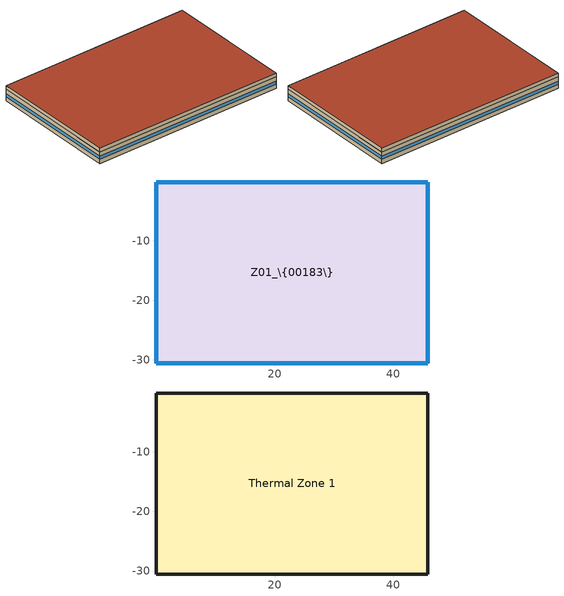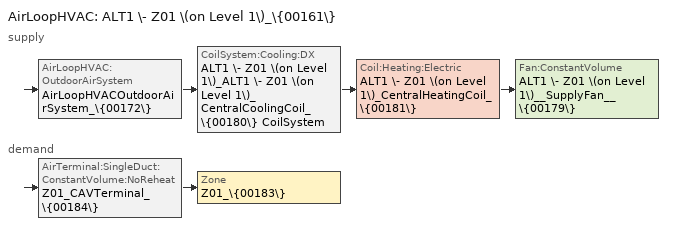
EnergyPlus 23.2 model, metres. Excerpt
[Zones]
Z01_\{00183\}
 floor adiabatic (2019 Zone 5 Slab\-on\-grade floor_ unheated_\{00022\}): 0.07,-30.55 0.07,-0.07 45.79,-0.07 45.79,-30.55 z0
 wall outside (2019 Zone 5 Above\-grade steel\-framed wall_\{00013\}): 45.79,-30.55 45.79,-0.07 0.07,-0.07 0.07,-30.55 45.79,-30.55 z0:2.74
 window (Construction 2): 45.79,-30.54 45.79,-0.07 / 0.07,-30.55 45.78,-30.55 / 45.78,-0.07 0.07,-0.07 / 0.07,-0.07 0.07,-30.54 z1.01:1.74
Thermal Zone 1
 floor to Z01_\{00183\} (BW Std Ceiling_\\\{00019\\\}_Reversed): 0.07,-30.55 0.07,-0.07 45.79,-0.07 45.79,-30.55 z2.74
 wall outside (2019 Zone 5 Above\-grade steel\-framed wall_\{00013\}): 45.79,-30.55 45.79,-0.07 0.07,-0.07 0.07,-30.55 45.79,-30.55 z2.74:3.66
 roof outside (2019 Zone 5 Insulation entirely above deck_\{00016\}): 45.79,-30.55 45.79,-0.07 0.07,-0.07 0.07,-30.55 z3.66
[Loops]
AirLoopHVAC 'ALT1 \- Z01 \(on Level 1\)_\{00161\}'
 supply: AirLoopHVAC:OutdoorAirSystem 'AirLoopHVACOutdoorAirSystem_\{00172\}' > CoilSystem:Cooling:DX 'ALT1 \- Z01 \(on Level 1\)_ALT1 \- Z01 \(on Level 1\)_CentralCoolingCoil_\{00180\} CoilSystem' > Coil:Heating:Electric 'ALT1 \- Z01 \(on Level 1\)_CentralHeatingCoil_\{00181\}' > Fan:ConstantVolume 'ALT1 \- Z01 \(on Level 1\)__SupplyFan__\{00179\}'
 demand: AirTerminal:SingleDuct:ConstantVolume:NoReheat 'Z01_CAVTerminal_\{00184\}' > Zone 'Z01_\{00183\}'
[Building]
SubjectBuilding_\{00069\}
[Site:Location]
Chicago O\'hare Intl_ IL_ USA_Site_\{00099\}: Latitude {deg}=41.995; Longitude {deg}=-87.934; Time Zone {hr}=-6; Elevation {m}=201.7776
[Site:GroundReflectance]
0.2, 0.2, 0.2, 0.2, 0.2, 0.2, 0.2, 0.2, 0.2, 0.2, 0.2, 0.2
[SizingPeriod:DesignDay] Barometric Pressure {Pa}=98924.7; Wind Direction {deg}=0; Rain Indicator=No; Snow Indicator=No; Begin Environment Reset Mode=FullResetAtBeginEnvironment
Name | Month | Day of Month | Day Type | Maximum Dry-Bulb Temperature {C} | Daily Dry-Bulb Temperature Range {deltaC} | Dry-Bulb Temperature Range Modifier Type | Humidity Condition Type | Wetbulb or DewPoint at Maximum Dry-Bulb {C} | Wind Speed {m/s} | Daylight Saving Time Indicator | Solar Model Indicator | Sky Clearness | Dry-Bulb Temperature Range Modifier Day Schedule | Humidity Condition Day Schedule | Beam Solar Day Schedule | Diffuse Solar Day Schedule
00\:HDD_Chicago O\'hare Intl_ IL_ USA_\{00100\} | 1 | 15 | WinterDesignDay | -18.3333 | 0 | DefaultMultipliers | Wetbulb | -19.1586 | 18.04 | No | ASHRAEClearSky | 0
01\:CDD_Chicago O\'hare Intl_ IL_ USA_January_\{00105\} | 1 | 21 | SummerDesignDay | 8.24445 |  | DifferenceSchedule | WetBulbProfileDifferenceSchedule | 7.88476 | 9.02 | No | Schedule |  | DrybulbTemperatureScheduleDayForDesignWeather_January_\{00101\} | WetbulbTemperatureScheduleDayForDesignWeather_January_\{00102\} | BeamRadiationScheduleDayForDesignWeather_January_\{00103\} | DiffuseRadiationScheduleDayForDesignWeather_January_\{00104\}
02\:CDD_Chicago O\'hare Intl_ IL_ USA_February_\{00110\} | 2 | 21 | SummerDesignDay | 10.4667 |  | DifferenceSchedule | WetBulbProfileDifferenceSchedule | 10.4667 | 9.02 | No | Schedule |  | DrybulbTemperatureScheduleDayForDesignWeather_February_\{00106\} | WetbulbTemperatureScheduleDayForDesignWeather_February_\{00107\} | BeamRadiationScheduleDayForDesignWeather_February_\{00108\} | DiffuseRadiationScheduleDayForDesignWeather_February_\{00109\}
03\:CDD_Chicago O\'hare Intl_ IL_ USA_March_\{00115\} | 3 | 21 | SummerDesignDay | 16.8333 |  | DifferenceSchedule | WetBulbProfileDifferenceSchedule | 15.6615 | 9.02 | Yes | Schedule |  | DrybulbTemperatureScheduleDayForDesignWeather_March_\{00111\} | WetbulbTemperatureScheduleDayForDesignWeather_March_\{00112\} | BeamRadiationScheduleDayForDesignWeather_March_\{00113\} | DiffuseRadiationScheduleDayForDesignWeather_March_\{00114\}
04\:CDD_Chicago O\'hare Intl_ IL_ USA_April_\{00120\} | 4 | 21 | SummerDesignDay | 22.3889 |  | DifferenceSchedule | WetBulbProfileDifferenceSchedule | 17.8891 | 9.02 | Yes | Schedule |  | DrybulbTemperatureScheduleDayForDesignWeather_April_\{00116\} | WetbulbTemperatureScheduleDayForDesignWeather_April_\{00117\} | BeamRadiationScheduleDayForDesignWeather_April_\{00118\} | DiffuseRadiationScheduleDayForDesignWeather_April_\{00119\}
05\:CDD_Chicago O\'hare Intl_ IL_ USA_May_\{00125\} | 5 | 21 | SummerDesignDay | 27.3889 |  | DifferenceSchedule | WetBulbProfileDifferenceSchedule | 20.6685 | 9.02 | Yes | Schedule |  | DrybulbTemperatureScheduleDayForDesignWeather_May_\{00121\} | WetbulbTemperatureScheduleDayForDesignWeather_May_\{00122\} | BeamRadiationScheduleDayForDesignWeather_May_\{00123\} | DiffuseRadiationScheduleDayForDesignWeather_May_\{00124\}
06\:CDD_Chicago O\'hare Intl_ IL_ USA_June_\{00130\} | 6 | 21 | SummerDesignDay | 31.2778 |  | DifferenceSchedule | WetBulbProfileDifferenceSchedule | 22.3334 | 9.02 | Yes | Schedule |  | DrybulbTemperatureScheduleDayForDesignWeather_June_\{00126\} | WetbulbTemperatureScheduleDayForDesignWeather_June_\{00127\} | BeamRadiationScheduleDayForDesignWeather_June_\{00128\} | DiffuseRadiationScheduleDayForDesignWeather_June_\{00129\}
07\:CDD_Chicago O\'hare Intl_ IL_ USA_July_\{00135\} | 7 | 21 | SummerDesignDay | 32.9444 |  | DifferenceSchedule | WetBulbProfileDifferenceSchedule | 23.4445 | 9.02 | Yes | Schedule |  | DrybulbTemperatureScheduleDayForDesignWeather_July_\{00131\} | WetbulbTemperatureScheduleDayForDesignWeather_July_\{00132\} | BeamRadiationScheduleDayForDesignWeather_July_\{00133\} | DiffuseRadiationScheduleDayForDesignWeather_July_\{00134\}
08\:CDD_Chicago O\'hare Intl_ IL_ USA_August_\{00140\} | 8 | 21 | SummerDesignDay | 32.9444 |  | DifferenceSchedule | WetBulbProfileDifferenceSchedule | 23.4445 | 9.02 | Yes | Schedule |  | DrybulbTemperatureScheduleDayForDesignWeather_August_\{00136\} | WetbulbTemperatureScheduleDayForDesignWeather_August_\{00137\} | BeamRadiationScheduleDayForDesignWeather_August_\{00138\} | DiffuseRadiationScheduleDayForDesignWeather_August_\{00139\}
09\:CDD_Chicago O\'hare Intl_ IL_ USA_September_\{00145\} | 9 | 21 | SummerDesignDay | 29.6111 |  | DifferenceSchedule | WetBulbProfileDifferenceSchedule | 21.7819 | 9.02 | Yes | Schedule |  | DrybulbTemperatureScheduleDayForDesignWeather_September_\{00141\} | WetbulbTemperatureScheduleDayForDesignWeather_September_\{00142\} | BeamRadiationScheduleDayForDesignWeather_September_\{00143\} | DiffuseRadiationScheduleDayForDesignWeather_September_\{00144\}
10\:CDD_Chicago O\'hare Intl_ IL_ USA_October_\{00150\} | 10 | 21 | SummerDesignDay | 24.0556 |  | DifferenceSchedule | WetBulbProfileDifferenceSchedule | 19.0004 | 9.02 | Yes | Schedule |  | DrybulbTemperatureScheduleDayForDesignWeather_October_\{00146\} | WetbulbTemperatureScheduleDayForDesignWeather_October_\{00147\} | BeamRadiationScheduleDayForDesignWeather_October_\{00148\} | DiffuseRadiationScheduleDayForDesignWeather_October_\{00149\}
11\:CDD_Chicago O\'hare Intl_ IL_ USA_November_\{00155\} | 11 | 21 | SummerDesignDay | 18.2444 |  | DifferenceSchedule | WetBulbProfileDifferenceSchedule | 15.668 | 9.02 | No | Schedule |  | DrybulbTemperatureScheduleDayForDesignWeather_November_\{00151\} | WetbulbTemperatureScheduleDayForDesignWeather_November_\{00152\} | BeamRadiationScheduleDayForDesignWeather_November_\{00153\} | DiffuseRadiationScheduleDayForDesignWeather_November_\{00154\}
12\:CDD_Chicago O\'hare Intl_ IL_ USA_December_\{00160\} | 12 | 21 | SummerDesignDay | 11.5778 |  | DifferenceSchedule | WetBulbProfileDifferenceSchedule | 10.6619 | 9.02 | No | Schedule |  | DrybulbTemperatureScheduleDayForDesignWeather_December_\{00156\} | WetbulbTemperatureScheduleDayForDesignWeather_December_\{00157\} | BeamRadiationScheduleDayForDesignWeather_December_\{00158\} | DiffuseRadiationScheduleDayForDesignWeather_December_\{00159\}
[Material]
Name | Roughness | Thickness {m} | Conductivity {W/m-K} | Density {kg/m3} | Specific Heat {J/kg-K} | Thermal Absorptance | Solar Absorptance | Visible Absorptance
2019 Zone 5 Above\-grade steel\-framed wall_16mm gypsum board_\{00008\} | MediumRough | 0.015875 | 0.160093 | 800.842 | 1088.57 | 0.45 | 0.45 | 0.45
2019 Zone 5 Above\-grade steel\-framed wall_16mm gypsum board_\{00011\} | MediumRough | 0.015875 | 0.160093 | 800.842 | 1088.57 | 0.9 | 0.7 | 0.7
2019 Zone 5 Above\-grade steel\-framed wall_19mm HW stucco_\{00012\} | MediumRough | 0.01905 | 1.35214 | 1922.02 | 837.36 | 0.675 | 0.675 | 0.675
2019 Zone 5 Above\-grade steel\-framed wall_89mm cavity_ 406mm o\.c\. steel frame_ RSI\-2\.3 batt_\{00009\} | MediumRough | 0.0889 | 0.084131 | 54.4573 | 837.36 | 0.9 | 0.7 | 0.7
2019 Zone 5 Above\-grade steel\-framed wall_RSI\-1\.8 board insulation_\{00010\} | MediumRough | 0.0508 | 0.0288514 | 40.0421 | 1465.38 | 0.9 | 0.7 | 0.7
2019 Zone 5 Insulation entirely above deck_22\-gauge steel roof deck_\{00015\} | MediumRough | 0.0008636 | 54.4861 | 7832.24 | 502.416 | 0.45 | 0.45 | 0.45
2019 Zone 5 Insulation entirely above deck_RSI\-5\.3 board insulation_\{00014\} | MediumRough | 0.1524 | 0.0288514 | 40.0421 | 1465.38 | 0.675 | 0.675 | 0.675
2019 Zone 5 Slab\-on\-grade floor_ unheated_155mm HW concrete_\{00020\} | MediumRough | 0.0762 | 1.94708 | 2242.36 | 921.096 | 0.675 | 0.675 | 0.675
2019 Zone 5 Slab\-on\-grade floor_ unheated_155mm HW concrete_\{00021\} | MediumRough | 0.0762 | 1.94708 | 2242.36 | 921.096 | 0.9 | 0 | 0
BW Std Ceiling_Acoustic Tile_\{00017\}; BW Std Ceiling_Acoustic Tile_\{00018\} | MediumRough | 0.009525 | 0.0605757 | 368.387 | 586.152 | 0.45 | 0.45 | 0.45
Material 1 | MediumRough | 0.0762 | 0.0288514 | 40.0421 | 1465.38 | 0.9 | 0.7 | 0.7
Material 2 | Rough | 0.3 | 1.04 | 2243 | 837 | 0.9 | 0.7 | 0.7
[WindowMaterial:SimpleGlazingSystem]
Double Clear_\{00023\}: U-Factor {W/m2-K}=3.12304; Solar Heat Gain Coefficient=0.76; Visible Transmittance=0.81
[Construction]
2019 Zone 5 Above\-grade steel\-framed wall_\{00013\}: 2019 Zone 5 Above\-grade steel\-framed wall_19mm HW stucco_\{00012\}, 2019 Zone 5 Above\-grade steel\-framed wall_16mm gypsum board_\{00011\}, 2019 Zone 5 Above\-grade steel\-framed wall_RSI\-1\.8 board insulation_\{00010\}, 2019 Zone 5 Above\-grade steel\-framed wall_89mm cavity_ 406mm o\.c\. steel frame_ RSI\-2\.3 batt_\{00009\}, 2019 Zone 5 Above\-grade steel\-framed wall_16mm gypsum board_\{00008\}
2019 Zone 5 Insulation entirely above deck_\{00016\}: 2019 Zone 5 Insulation entirely above deck_RSI\-5\.3 board insulation_\{00014\}, 2019 Zone 5 Insulation entirely above deck_22\-gauge steel roof deck_\{00015\}
2019 Zone 5 Slab\-on\-grade floor_ unheated_\{00022\}: 2019 Zone 5 Slab\-on\-grade floor_ unheated_155mm HW concrete_\{00021\}, 2019 Zone 5 Slab\-on\-grade floor_ unheated_155mm HW concrete_\{00020\}
BW Std Ceiling_\\\{00019\\\}_Reversed: BW Std Ceiling_Acoustic Tile_\{00018\}, BW Std Ceiling_Acoustic Tile_\{00017\}
Construction 1: Material 2
Construction 2: Double Clear_\{00023\}
[Zone] Multiplier=1; Floor Area {m2}=1393.55; Part of Total Floor Area=Yes
Name | Volume {m3} | Zone Inside Convection Algorithm
Thermal Zone 1 | 1279.27 | TARP
Z01_\{00183\} | 3822.5
[Space]
Name | Zone
Extruded BLD1 \- Building_Ceiling Space for Z01_\{00081\} | Thermal Zone 1
Extruded BLD1 \- Building_Z01_\{00070\} | Z01_\{00183\}
[ElectricEquipment] Schedule=90\.1 Office Lights/Elec_WDD_OFF_\{00061\}; Fraction Latent=0
Name | Zone or ZoneList or Space or SpaceList | Design Level Calculation Method | Design Level {W} | Fraction Radiant | Watts per Zone Floor Area {W/m2} | Fraction Lost
Ceiling Space for Z01_LightHeatGainFrom_Z01_\{00089\} | Extruded BLD1 \- Building_Ceiling Space for Z01_\{00081\} | EquipmentLevel | 3120 | 0
Z01_ElectricEqpt_\{00095\} | Extruded BLD1 \- Building_Z01_\{00070\} | Watts/Area |  | 0.25 | 8.07293 | 0
[Lights]
Z01_OHLight_\{00090\}: Zone or ZoneList or Space or SpaceList=Extruded BLD1 \- Building_Z01_\{00070\}; Schedule=90\.1 Office Lights/Elec_WDD_OFF_\{00061\}; Design Level Calculation Method=LightingLevel; Lighting Level {W}=6480; Return Air Fraction=0; Fraction Radiant=0.289; Fraction Visible=0.267; Fraction Replaceable=0
[People]
Z01_People__\{00092\}: Zone or ZoneList or Space or SpaceList=Extruded BLD1 \- Building_Z01_\{00070\}; Number of People Schedule=90\.1 Office Occupancy_WDD_OFF_\{00053\}; Number of People Calculation Method=Area/Person; Floor Area per Person {m2/person}=18.5806; Fraction Radiant=0.7; Sensible Heat Fraction=0.544444; Activity Level Schedule=Schedule_SchType_Constant_\{00093\}; Carbon Dioxide Generation Rate {m3/s-W}=4.298e-08
[OtherEquipment]
Z01_FloorSlabHeatLoss_\{00097\}: Fuel Type=None; Zone or ZoneList or Space or SpaceList=Extruded BLD1 \- Building_Z01_\{00070\}; Schedule=GroundFloorandWallHeatLoss_Sch_\{00007\}; Design Level Calculation Method=EquipmentLevel; Design Level {W}=-5332.21; Fraction Latent=0; Fraction Radiant=0; Fraction Lost=0
[ZoneControl:Thermostat]
Z01_\{00183\} Thermostat: Zone or ZoneList=Z01_\{00183\}; Control Type Schedule=Z01_\{00183\} Thermostat Schedule; Control 1=ALT1 \- Z01 \(on Level 1\)_Tstat_\{00024\}; Temperature Difference Between Cutout And Setpoint {deltaC}=0
[ThermostatSetpoint:DualSetpoint]
ALT1 \- Z01 \(on Level 1\)_Tstat_\{00024\}: Heating Setpoint Temperature Schedule=90\.1 Office HVAC_HtgSp_\{00039\}; Cooling Setpoint Temperature Schedule=90\.1 Office HVAC_ClgSp_\{00025\}
[AirTerminal:SingleDuct:ConstantVolume:NoReheat]
Z01_CAVTerminal_\{00184\}: Availability Schedule=Always On Discrete; Maximum Air Flow Rate {m3/s}=4.76372
[Zone equipment]
Z01_\{00183\}: Z01_CAVTerminal_\{00184\}
[Sizing:Zone]
Z01_\{00183\}: Zone Cooling Design Supply Air Temperature Input Method=SupplyAirTemperature; Zone Cooling Design Supply Air Temperature {C}=14.4444; Zone Cooling Design Supply Air Temperature Difference {deltaC}=11.11; Zone Heating Design Supply Air Temperature Input Method=SupplyAirTemperature; Zone Heating Design Supply Air Temperature {C}=37.7778; Zone Heating Design Supply Air Temperature Difference {deltaC}=11.11; Zone Cooling Design Supply Air Humidity Ratio {kgWater/kgDryAir}=0.0085; Zone Heating Design Supply Air Humidity Ratio {kgWater/kgDryAir}=0.008; Design Specification Outdoor Air Object=Z01_\{00183\} DSOA Space List; Cooling Design Air Flow Method=Flow/Zone; Cooling Design Air Flow Rate {m3/s}=4.76372; Cooling Minimum Air Flow per Zone Floor Area {m3/s-m2}=0.000762; Cooling Minimum Air Flow {m3/s}=0; Cooling Minimum Air Flow Fraction=0; Heating Design Air Flow Method=Flow/Zone; Heating Design Air Flow Rate {m3/s}=4.76372; Heating Maximum Air Flow per Zone Floor Area {m3/s-m2}=0.002032; Heating Maximum Air Flow {m3/s}=0.141576; Heating Maximum Air Flow Fraction=0.3; Account for Dedicated Outdoor Air System=No; Zone Load Sizing Method=Sensible Load Only No Latent Load; Zone Latent Cooling Design Supply Air Humidity Ratio Input Method=HumidityRatioDifference; Zone Cooling Design Supply Air Humidity Ratio Difference {kgWater/kgDryAir}=0.005; Zone Latent Heating Design Supply Air Humidity Ratio Input Method=HumidityRatioDifference; Zone Humidification Design Supply Air Humidity Ratio Difference {kgWater/kgDryAir}=0.005
[DesignSpecification:OutdoorAir]
Z01_\\\{00183\\\}_DesignSpecOA_\{00185\}: Outdoor Air Method=Sum; Outdoor Air Flow per Person {m3/s-person}=0; Outdoor Air Flow per Zone Floor Area {m3/s-m2}=0; Outdoor Air Flow per Zone {m3/s}=0; Outdoor Air Flow Air Changes per Hour {1/hr}=0
[DesignSpecification:OutdoorAir:SpaceList]
Z01_\{00183\} DSOA Space List: Space Name 1=Extruded BLD1 \- Building_Z01_\{00070\}; Space Design Specification Outdoor Air Object Name 1=Z01_\\\{00183\\\}_DesignSpecOA_\{00185\}
[AirLoopHVAC]
ALT1 \- Z01 \(on Level 1\)_\{00161\}: Design Supply Air Flow Rate {m3/s}=AutoSize; Design Return Air Flow Fraction of Supply Air Flow=1
[Sizing:System]
ALT1 \- Z01 \(on Level 1\)_\{00161\}: Type of Load to Size On=Sensible; Design Outdoor Air Flow Rate {m3/s}=0.70785; Central Heating Maximum System Air Flow Ratio=1; Preheat Design Temperature {C}=10; Preheat Design Humidity Ratio {kgWater/kgDryAir}=0.008; Precool Design Temperature {C}=15.5556; Precool Design Humidity Ratio {kgWater/kgDryAir}=0.008; Central Cooling Design Supply Air Temperature {C}=14.4444; Central Heating Design Supply Air Temperature {C}=37.7778; Type of Zone Sum to Use=NonCoincident; 100% Outdoor Air in Cooling=No; 100% Outdoor Air in Heating=No; Central Cooling Design Supply Air Humidity Ratio {kgWater/kgDryAir}=0.0085; Central Heating Design Supply Air Humidity Ratio {kgWater/kgDryAir}=0.008; Cooling Supply Air Flow Rate Method=Flow/System; Cooling Supply Air Flow Rate {m3/s}=4.76372; Cooling Supply Air Flow Rate Per Floor Area {m3/s-m2}=0.00996765; Cooling Fraction of Autosized Cooling Supply Air Flow Rate=1; Cooling Supply Air Flow Rate Per Unit Cooling Capacity {m3/s-W}=3.94755e-05; Heating Supply Air Flow Rate Method=Flow/System; Heating Supply Air Flow Rate {m3/s}=4.76372; Heating Supply Air Flow Rate Per Floor Area {m3/s-m2}=0.00996765; Heating Fraction of Autosized Heating Supply Air Flow Rate=1; Heating Fraction of Autosized Cooling Supply Air Flow Rate=1; Heating Supply Air Flow Rate Per Unit Heating Capacity {m3/s-W}=3.15882e-05; System Outdoor Air Method=ZoneSum; Zone Maximum Outdoor Air Fraction=1; Cooling Design Capacity Method=CoolingDesignCapacity; Cooling Design Capacity {W}=Autosize; Cooling Design Capacity Per Floor Area {W/m2}=234.7; Fraction of Autosized Cooling Design Capacity=1; Heating Design Capacity Method=HeatingDesignCapacity; Heating Design Capacity {W}=Autosize; Heating Design Capacity Per Floor Area {W/m2}=157; Fraction of Autosized Heating Design Capacity=1; Central Cooling Capacity Control Method=VT; Occupant Diversity=Autosize
[AvailabilityManager:NightCycle]
Availability Manager Night Cycle 1: Applicability Schedule=Always On Discrete; Fan Schedule=ALT1 \- Z01 \(on Level 1\)_Availability_\{00162\}; Control Type=CycleOnAny; Thermostat Tolerance {deltaC}=1; Cycling Run Time Control Type=FixedRunTime; Cycling Run Time {s}=3600
[Controller:OutdoorAir]
OAController_\{00171\}: Minimum Outdoor Air Flow Rate {m3/s}=0.70785; Maximum Outdoor Air Flow Rate {m3/s}=0.70785; Economizer Control Type=NoEconomizer; Economizer Control Action Type=ModulateFlow; Economizer Maximum Limit Dry-Bulb Temperature {C}=28; Economizer Maximum Limit Enthalpy {J/kg}=64000; Economizer Minimum Limit Dry-Bulb Temperature {C}=-100; Lockout Type=NoLockout; Minimum Limit Type=FixedMinimum; Minimum Outdoor Air Schedule=ALT1 \- Z01 \(on Level 1\)_MinOA_Schedule_\{00173\}; High Humidity Control=No; Control High Indoor Humidity Based on Outdoor Humidity Ratio=Yes; Heat Recovery Bypass Control Type=BypassWhenWithinEconomizerLimits; Economizer Operation Staging=InterlockedWithMechanicalCooling
[AvailabilityManager:Scheduled]
AirLoopHVACOutdoorAirSystem_\{00172\} Availability Manager: Schedule=Always On Discrete
[SetpointManager:MixedAir] Control Variable=Temperature
Node 6 OS Default SPM; Node 7 OS Default SPM; Node 8 OS Default SPM
[CoilSystem:Cooling:DX]
ALT1 \- Z01 \(on Level 1\)_ALT1 \- Z01 \(on Level 1\)_CentralCoolingCoil_\{00180\} CoilSystem: Availability Schedule=CentralCoolingCoil_Sch_\{00167\}; Cooling Coil=ALT1 \- Z01 \(on Level 1\)_ALT1 \- Z01 \(on Level 1\)_CentralCoolingCoil_\{00180\}; Dehumidification Control Type=None
[Coil:Cooling:DX:VariableSpeed]
ALT1 \- Z01 \(on Level 1\)_ALT1 \- Z01 \(on Level 1\)_CentralCoolingCoil_\{00180\}: Number of Speeds=10; Nominal Speed Level=10; Gross Rated Total Cooling Capacity At Selected Nominal Speed Level {W}=0; Rated Air Flow Rate At Selected Nominal Speed Level {m3/s}=4.76372; Nominal Time for Condensate to Begin Leaving the Coil {s}=0; Initial Moisture Evaporation Rate Divided by Steady-State AC Latent Capacity=0; Maximum Cycling Rate {cycles/hr}=2.5; Latent Capacity Time Constant {s}=60; Fan Delay Time {s}=60; Energy Part Load Fraction Curve=Curve Quadratic 1; Condenser Type=AirCooled; Evaporative Condenser Pump Rated Power Consumption {W}=0; Crankcase Heater Capacity {W}=0; Maximum Outdoor Dry-Bulb Temperature for Crankcase Heater Operation {C}=10; Minimum Outdoor Dry-Bulb Temperature for Compressor Operation {C}=-9.44444; Basin Heater Capacity {W/K}=0; Basin Heater Setpoint Temperature {C}=2; Speed Reference Unit Gross Rated Total Cooling Capacity 1 {W}=14200.7; Speed Reference Unit Gross Rated Sensible Heat Ratio 1=0.79; Speed Reference Unit Gross Rated Cooling COP 1 {W/W}=3; Speed Reference Unit Rated Air Flow Rate 1 {m3/s}=0.476372; Speed Rated Evaporator Fan Power Per Volume Flow Rate 2017 1 {W/(m3/s)}=773.3; Speed Rated Evaporator Fan Power Per Volume Flow Rate 2023 1 {W/(m3/s)}=934.4; Speed Total Cooling Capacity Function of Temperature Curve Name 1=Curve Biquadratic 1; Speed Total Cooling Capacity Function of Air Flow Fraction Curve Name 1=Curve Quadratic 2; Speed Energy Input Ratio Function of Temperature Curve Name 1=Curve Biquadratic 2; Speed Energy Input Ratio Function of Air Flow Fraction Curve Name 1=Curve Quadratic 3; Speed Reference Unit Gross Rated Total Cooling Capacity 2 {W}=28401.4; Speed Reference Unit Gross Rated Sensible Heat Ratio 2=0.79; Speed Reference Unit Gross Rated Cooling COP 2 {W/W}=3; Speed Reference Unit Rated Air Flow Rate 2 {m3/s}=0.952744; Speed Rated Evaporator Fan Power Per Volume Flow Rate 2017 2 {W/(m3/s)}=773.3; Speed Rated Evaporator Fan Power Per Volume Flow Rate 2023 2 {W/(m3/s)}=934.4; Speed Total Cooling Capacity Function of Temperature Curve Name 2=Curve Biquadratic 3; Speed Total Cooling Capacity Function of Air Flow Fraction Curve Name 2=Curve Quadratic 4; Speed Energy Input Ratio Function of Temperature Curve Name 2=Curve Biquadratic 4; Speed Energy Input Ratio Function of Air Flow Fraction Curve Name 2=Curve Quadratic 5; Speed Reference Unit Gross Rated Total Cooling Capacity 3 {W}=42602.2; Speed Reference Unit Gross Rated Sensible Heat Ratio 3=0.79; Speed Reference Unit Gross Rated Cooling COP 3 {W/W}=3; Speed Reference Unit Rated Air Flow Rate 3 {m3/s}=1.42912; Speed Rated Evaporator Fan Power Per Volume Flow Rate 2017 3 {W/(m3/s)}=773.3; Speed Rated Evaporator Fan Power Per Volume Flow Rate 2023 3 {W/(m3/s)}=934.4; Speed Total Cooling Capacity Function of Temperature Curve Name 3=Curve Biquadratic 5; Speed Total Cooling Capacity Function of Air Flow Fraction Curve Name 3=Curve Quadratic 6; Speed Energy Input Ratio Function of Temperature Curve Name 3=Curve Biquadratic 6; Speed Energy Input Ratio Function of Air Flow Fraction Curve Name 3=Curve Quadratic 7; Speed Reference Unit Gross Rated Total Cooling Capacity 4 {W}=56802.9; Speed Reference Unit Gross Rated Sensible Heat Ratio 4=0.79; Speed Reference Unit Gross Rated Cooling COP 4 {W/W}=3; Speed Reference Unit Rated Air Flow Rate 4 {m3/s}=1.90549; Speed Rated Evaporator Fan Power Per Volume Flow Rate 2017 4 {W/(m3/s)}=773.3; Speed Rated Evaporator Fan Power Per Volume Flow Rate 2023 4 {W/(m3/s)}=934.4; Speed Total Cooling Capacity Function of Temperature Curve Name 4=Curve Biquadratic 7; Speed Total Cooling Capacity Function of Air Flow Fraction Curve Name 4=Curve Quadratic 8; Speed Energy Input Ratio Function of Temperature Curve Name 4=Curve Biquadratic 8; Speed Energy Input Ratio Function of Air Flow Fraction Curve Name 4=Curve Quadratic 9; Speed Reference Unit Gross Rated Total Cooling Capacity 5 {W}=71003.6; Speed Reference Unit Gross Rated Sensible Heat Ratio 5=0.79; Speed Reference Unit Gross Rated Cooling COP 5 {W/W}=3; Speed Reference Unit Rated Air Flow Rate 5 {m3/s}=2.38186; Speed Rated Evaporator Fan Power Per Volume Flow Rate 2017 5 {W/(m3/s)}=773.3; Speed Rated Evaporator Fan Power Per Volume Flow Rate 2023 5 {W/(m3/s)}=934.4; Speed Total Cooling Capacity Function of Temperature Curve Name 5=Curve Biquadratic 9; Speed Total Cooling Capacity Function of Air Flow Fraction Curve Name 5=Curve Quadratic 10; Speed Energy Input Ratio Function of Temperature Curve Name 5=Curve Biquadratic 10; Speed Energy Input Ratio Function of Air Flow Fraction Curve Name 5=Curve Quadratic 11; Speed Reference Unit Gross Rated Total Cooling Capacity 6 {W}=85204.3; Speed Reference Unit Gross Rated Sensible Heat Ratio 6=0.79; Speed Reference Unit Gross Rated Cooling COP 6 {W/W}=3; Speed Reference Unit Rated Air Flow Rate 6 {m3/s}=2.85823; Speed Rated Evaporator Fan Power Per Volume Flow Rate 2017 6 {W/(m3/s)}=773.3; Speed Rated Evaporator Fan Power Per Volume Flow Rate 2023 6 {W/(m3/s)}=934.4; Speed Total Cooling Capacity Function of Temperature Curve Name 6=Curve Biquadratic 11; Speed Total Cooling Capacity Function of Air Flow Fraction Curve Name 6=Curve Quadratic 12; Speed Energy Input Ratio Function of Temperature Curve Name 6=Curve Biquadratic 12; Speed Energy Input Ratio Function of Air Flow Fraction Curve Name 6=Curve Quadratic 13; Speed Reference Unit Gross Rated Total Cooling Capacity 7 {W}=99405; Speed Reference Unit Gross Rated Sensible Heat Ratio 7=0.79; Speed Reference Unit Gross Rated Cooling COP 7 {W/W}=3; Speed Reference Unit Rated Air Flow Rate 7 {m3/s}=3.3346; Speed Rated Evaporator Fan Power Per Volume Flow Rate 2017 7 {W/(m3/s)}=773.3; Speed Rated Evaporator Fan Power Per Volume Flow Rate 2023 7 {W/(m3/s)}=934.4; Speed Total Cooling Capacity Function of Temperature Curve Name 7=Curve Biquadratic 13; Speed Total Cooling Capacity Function of Air Flow Fraction Curve Name 7=Curve Quadratic 14; Speed Energy Input Ratio Function of Temperature Curve Name 7=Curve Biquadratic 14; Speed Energy Input Ratio Function of Air Flow Fraction Curve Name 7=Curve Quadratic 15; Speed Reference Unit Gross Rated Total Cooling Capacity 8 {W}=113606; Speed Reference Unit Gross Rated Sensible Heat Ratio 8=0.79; Speed Reference Unit Gross Rated Cooling COP 8 {W/W}=3; Speed Reference Unit Rated Air Flow Rate 8 {m3/s}=3.81097; Speed Rated Evaporator Fan Power Per Volume Flow Rate 2017 8 {W/(m3/s)}=773.3; Speed Rated Evaporator Fan Power Per Volume Flow Rate 2023 8 {W/(m3/s)}=934.4; Speed Total Cooling Capacity Function of Temperature Curve Name 8=Curve Biquadratic 15; Speed Total Cooling Capacity Function of Air Flow Fraction Curve Name 8=Curve Quadratic 16; Speed Energy Input Ratio Function of Temperature Curve Name 8=Curve Biquadratic 16; Speed Energy Input Ratio Function of Air Flow Fraction Curve Name 8=Curve Quadratic 17; Speed Reference Unit Gross Rated Total Cooling Capacity 9 {W}=127806; Speed Reference Unit Gross Rated Sensible Heat Ratio 9=0.79; Speed Reference Unit Gross Rated Cooling COP 9 {W/W}=3; Speed Reference Unit Rated Air Flow Rate 9 {m3/s}=4.28735; Speed Rated Evaporator Fan Power Per Volume Flow Rate 2017 9 {W/(m3/s)}=773.3; Speed Rated Evaporator Fan Power Per Volume Flow Rate 2023 9 {W/(m3/s)}=934.4; Speed Total Cooling Capacity Function of Temperature Curve Name 9=Curve Biquadratic 17; Speed Total Cooling Capacity Function of Air Flow Fraction Curve Name 9=Curve Quadratic 18; Speed Energy Input Ratio Function of Temperature Curve Name 9=Curve Biquadratic 18; Speed Energy Input Ratio Function of Air Flow Fraction Curve Name 9=Curve Quadratic 19; Speed Reference Unit Gross Rated Total Cooling Capacity 10 {W}=142007; Speed Reference Unit Gross Rated Sensible Heat Ratio 10=0.79; Speed Reference Unit Gross Rated Cooling COP 10 {W/W}=3; Speed Reference Unit Rated Air Flow Rate 10 {m3/s}=4.76372; Speed Rated Evaporator Fan Power Per Volume Flow Rate 2017 10 {W/(m3/s)}=773.3; Speed Rated Evaporator Fan Power Per Volume Flow Rate 2023 10 {W/(m3/s)}=934.4; Speed Total Cooling Capacity Function of Temperature Curve Name 10=Curve Biquadratic 19; Speed Total Cooling Capacity Function of Air Flow Fraction Curve Name 10=Curve Quadratic 20; Speed Energy Input Ratio Function of Temperature Curve Name 10=Curve Biquadratic 20; Speed Energy Input Ratio Function of Air Flow Fraction Curve Name 10=Curve Quadratic 21
[Coil:Heating:Electric]
ALT1 \- Z01 \(on Level 1\)_CentralHeatingCoil_\{00181\}: Availability Schedule=CentralHeatingCoil_Sch_\{00168\}; Efficiency=1; Nominal Capacity {W}=Autosize
[Fan:ConstantVolume]
ALT1 \- Z01 \(on Level 1\)__SupplyFan__\{00179\}: Availability Schedule=ALT1 \- Z01 \(on Level 1\)_Availability_\{00162\}; Fan Total Efficiency=0.54; Pressure Rise {Pa}=497.1568; Maximum Flow Rate {m3/s}=4.76372; Motor Efficiency=0.771429; Motor In Airstream Fraction=1
[SetpointManager:SingleZone:Reheat]
ALT1 \- Z01 \(on Level 1\)_SupplySetpoint_\{00182\}: Control Variable=Temperature; Minimum Supply Air Temperature {C}=-99; Maximum Supply Air Temperature {C}=99; Control Zone=Z01_\{00183\}
[Foundation:Kiva]
Foundation Kiva 1: Initial Indoor Air Temperature {C}=20; Interior Horizontal Insulation Material=Material 1; Interior Horizontal Insulation Depth {m}=0; Interior Horizontal Insulation Width {m}=0.6096; Wall Height Above Grade {m}=0.2; Wall Depth Below Slab {m}=0; Footing Wall Construction=Construction 1
[Foundation:Kiva:Settings]
Soil Conductivity {W/m-K}=1.38459; Soil Density {kg/m3}=1200; Soil Specific Heat {J/kg-K}=1200; Ground Solar Absorptivity=0.9; Ground Thermal Absorptivity=0.9; Ground Surface Roughness {m}=0.03; Far-Field Width {m}=40; Deep-Ground Boundary Condition=ZeroFlux; Deep-Ground Depth {m}=40; Minimum Cell Dimension {m}=0.02; Maximum Cell Growth Coefficient=1.5; Simulation Timestep=Timestep
[Schedule:Year]
90\.1 Office Lights/Elec_WDD_OFF_\{00061\}: Schedule_1803579856_\{00067\}, 1, 1, 12, 31
90\.1 Office Occupancy_WDD_OFF_\{00053\}: Schedule_464305843_\{00059\}, 1, 1, 12, 31
90\.1 Office HVAC_HtgSp_\{00039\}: Schedule_1302210583_\{00052\}, 1, 1, 12, 31
90\.1 Office HVAC_ClgSp_\{00025\}: Schedule_1302210583_\{00038\}, 1, 1, 12, 31
ALT1 \- Z01 \(on Level 1\)_Availability_\{00162\}: Schedule_1302210583_\{00166\}, 1, 1, 12, 31
ALT1 \- Z01 \(on Level 1\)_MinOA_Schedule_\{00173\}: Schedule_1302210583_\{00178\}, 1, 1, 12, 31
[Schedule:Week:Daily]
Schedule_1803579856_\{00067\}: Schedule1803579856_Profile_Profile_4_\{00066\}, Schedule1803579856_Profile_Profile_2_\{00064\}, Schedule1803579856_Profile_Profile_2_\{00064\}, Schedule1803579856_Profile_Profile_2_\{00064\}, Schedule1803579856_Profile_Profile_2_\{00064\}, Schedule1803579856_Profile_Profile_2_\{00064\}, Schedule1803579856_Profile_Profile_3_\{00065\}, Schedule1803579856_Profile_Profile_4_\{00066\}, Schedule1803579856_Profile_Profile_1_\{00063\}, Daily_AlwaysOff_\{00004\}, Schedule1803579856_Profile_Profile_4_\{00066\}, Schedule1803579856_Profile_Profile_4_\{00066\}
Schedule_464305843_\{00059\}: Schedule464305843_Profile_Profile_4_\{00058\}, Schedule464305843_Profile_Profile_2_\{00056\}, Schedule464305843_Profile_Profile_2_\{00056\}, Schedule464305843_Profile_Profile_2_\{00056\}, Schedule464305843_Profile_Profile_2_\{00056\}, Schedule464305843_Profile_Profile_2_\{00056\}, Schedule464305843_Profile_Profile_3_\{00057\}, Schedule464305843_Profile_Profile_4_\{00058\}, Schedule464305843_Profile_Profile_1_\{00055\}, Daily_AlwaysOff_\{00004\}, Schedule464305843_Profile_Profile_4_\{00058\}, Schedule464305843_Profile_Profile_4_\{00058\}
Schedule_1302210583_\{00052\}: 90\.1 Office HVAC_Profile_Profile_3_HtgSp_UnoccupiedAvailable_\{00048\}_\{00049\}, 90\.1 Office HVAC_Profile_Profile_1_HtgSp_UnoccupiedAvailable_\{00040\}_\{00041\}, 90\.1 Office HVAC_Profile_Profile_1_HtgSp_UnoccupiedAvailable_\{00040\}_\{00041\}, 90\.1 Office HVAC_Profile_Profile_1_HtgSp_UnoccupiedAvailable_\{00040\}_\{00041\}, 90\.1 Office HVAC_Profile_Profile_1_HtgSp_UnoccupiedAvailable_\{00040\}_\{00041\}, 90\.1 Office HVAC_Profile_Profile_1_HtgSp_UnoccupiedAvailable_\{00040\}_\{00041\}, 90\.1 Office HVAC_Profile_Profile_2_HtgSp_UnoccupiedAvailable_\{00044\}_\{00045\}, 90\.1 Office HVAC_Profile_Profile_3_HtgSp_UnoccupiedAvailable_\{00048\}_\{00049\}, 90\.1 Office HVAC_Profile_Profile_1_HtgSp_UnoccupiedAvailable_\{00040\}_\{00041\}, ALT1 \- Z01 \(on Level 1\)_Thermostat_HtgSp_at_WDD, 90\.1 Office HVAC_Profile_Profile_3_HtgSp_UnoccupiedAvailable_\{00048\}_\{00049\}, 90\.1 Office HVAC_Profile_Profile_3_HtgSp_UnoccupiedAvailable_\{00048\}_\{00049\}
Schedule_1302210583_\{00038\}: 90\.1 Office HVAC_Profile_Profile_3_ClgSp_UnoccupiedAvailable_\{00034\}_\{00035\}, 90\.1 Office HVAC_Profile_Profile_1_ClgSp_UnoccupiedAvailable_\{00026\}_\{00027\}, 90\.1 Office HVAC_Profile_Profile_1_ClgSp_UnoccupiedAvailable_\{00026\}_\{00027\}, 90\.1 Office HVAC_Profile_Profile_1_ClgSp_UnoccupiedAvailable_\{00026\}_\{00027\}, 90\.1 Office HVAC_Profile_Profile_1_ClgSp_UnoccupiedAvailable_\{00026\}_\{00027\}, 90\.1 Office HVAC_Profile_Profile_1_ClgSp_UnoccupiedAvailable_\{00026\}_\{00027\}, 90\.1 Office HVAC_Profile_Profile_2_ClgSp_UnoccupiedAvailable_\{00030\}_\{00031\}, 90\.1 Office HVAC_Profile_Profile_3_ClgSp_UnoccupiedAvailable_\{00034\}_\{00035\}, 90\.1 Office HVAC_Profile_Profile_1_ClgSp_UnoccupiedAvailable_\{00026\}_\{00027\}, ALT1 \- Z01 \(on Level 1\)_Thermostat_ClgSp_at_WDD, 90\.1 Office HVAC_Profile_Profile_3_ClgSp_UnoccupiedAvailable_\{00034\}_\{00035\}, 90\.1 Office HVAC_Profile_Profile_3_ClgSp_UnoccupiedAvailable_\{00034\}_\{00035\}
Schedule_1302210583_\{00166\}: Schedule1302210583_Profile_Profile_3_\{00165\}, Schedule1302210583_Profile_Profile_1_\{00163\}, Schedule1302210583_Profile_Profile_1_\{00163\}, Schedule1302210583_Profile_Profile_1_\{00163\}, Schedule1302210583_Profile_Profile_1_\{00163\}, Schedule1302210583_Profile_Profile_1_\{00163\}, Schedule1302210583_Profile_Profile_2_\{00164\}, Schedule1302210583_Profile_Profile_3_\{00165\}, Schedule1302210583_Profile_Profile_1_\{00163\}, Daily_Available_\{00001\}, Schedule1302210583_Profile_Profile_3_\{00165\}, Schedule1302210583_Profile_Profile_3_\{00165\}
Schedule_1302210583_\{00178\}: ALT1 \- Z01 \(on Level 1\)_MinOA_Schedule_3\:Sunday_\{00176\}, ALT1 \- Z01 \(on Level 1\)_MinOA_Schedule_1\:Weekday_\{00174\}, ALT1 \- Z01 \(on Level 1\)_MinOA_Schedule_1\:Weekday_\{00174\}, ALT1 \- Z01 \(on Level 1\)_MinOA_Schedule_1\:Weekday_\{00174\}, ALT1 \- Z01 \(on Level 1\)_MinOA_Schedule_1\:Weekday_\{00174\}, ALT1 \- Z01 \(on Level 1\)_MinOA_Schedule_1\:Weekday_\{00174\}, ALT1 \- Z01 \(on Level 1\)_MinOA_Schedule_2\:Saturday_\{00175\}, ALT1 \- Z01 \(on Level 1\)_MinOA_Schedule_3\:Sunday_\{00176\}, ALT1 \- Z01 \(on Level 1\)_MinOA_Schedule_1\:Weekday_\{00174\}, Min_OA_WinterDesignDay_\{00177\}, ALT1 \- Z01 \(on Level 1\)_MinOA_Schedule_3\:Sunday_\{00176\}, ALT1 \- Z01 \(on Level 1\)_MinOA_Schedule_3\:Sunday_\{00176\}
[Schedule:Day:Interval]
Schedule1803579856_Profile_Profile_4_\{00066\}: No, 24:00, 0.05
Schedule1803579856_Profile_Profile_2_\{00064\}: No, 05:00, 0.05, 07:00, 0.1, 08:00, 0.3, 12:00, 0.9, 13:00, 0.8, 17:00, 0.9, 18:00, 0.5, 20:00, 0.3, 22:00, 0.2, 23:00, 0.1, 24:00, 0.05
Schedule1803579856_Profile_Profile_3_\{00065\}: No, 06:00, 0.05, 08:00, 0.1, 12:00, 0.3, 17:00, 0.15, 24:00, 0.05
Schedule1803579856_Profile_Profile_1_\{00063\}: No, 05:00, 0.05, 23:00, 1, 24:00, 0.05
Daily_AlwaysOff_\{00004\}; ALT1 \- Z01 \(on Level 1\)_MinOA_Schedule_3\:Sunday_\{00176\}; Schedule1302210583_Profile_Profile_3_\{00165\}: No, 24:00, 0
Schedule464305843_Profile_Profile_4_\{00058\}: No, 06:00, 0, 18:00, 0.05, 24:00, 0
Schedule464305843_Profile_Profile_2_\{00056\}: No, 06:00, 0, 07:00, 0.1, 08:00, 0.2, 12:00, 0.95, 13:00, 0.5, 17:00, 0.95, 18:00, 0.3, 22:00, 0.1, 24:00, 0.05
Schedule464305843_Profile_Profile_3_\{00057\}: No, 06:00, 0, 08:00, 0.1, 12:00, 0.3, 17:00, 0.1, 19:00, 0.05, 24:00, 0
Schedule464305843_Profile_Profile_1_\{00055\}; ALT1 \- Z01 \(on Level 1\)_MinOA_Schedule_1\:Weekday_\{00174\}; Schedule1302210583_Profile_Profile_1_\{00163\}: No, 06:00, 0, 22:00, 1, 24:00, 0
90\.1 Office HVAC_Profile_Profile_3_HtgSp_UnoccupiedAvailable_\{00048\}_\{00049\}: No, 24:00, 18.3333
90\.1 Office HVAC_Profile_Profile_1_HtgSp_UnoccupiedAvailable_\{00040\}_\{00041\}: No, 06:00, 18.3333, 22:00, 21.1111, 24:00, 18.3333
90\.1 Office HVAC_Profile_Profile_2_HtgSp_UnoccupiedAvailable_\{00044\}_\{00045\}: No, 06:00, 18.3333, 18:00, 21.1111, 24:00, 18.3333
ALT1 \- Z01 \(on Level 1\)_Thermostat_HtgSp_at_WDD: No, 24:00, 21.1111
90\.1 Office HVAC_Profile_Profile_3_ClgSp_UnoccupiedAvailable_\{00034\}_\{00035\}: No, 24:00, 26.6667
90\.1 Office HVAC_Profile_Profile_1_ClgSp_UnoccupiedAvailable_\{00026\}_\{00027\}: No, 06:00, 26.6667, 22:00, 23.8889, 24:00, 26.6667
90\.1 Office HVAC_Profile_Profile_2_ClgSp_UnoccupiedAvailable_\{00030\}_\{00031\}: No, 06:00, 26.6667, 18:00, 23.8889, 24:00, 26.6667
ALT1 \- Z01 \(on Level 1\)_Thermostat_ClgSp_at_WDD: No, 24:00, 23.8889
ALT1 \- Z01 \(on Level 1\)_MinOA_Schedule_2\:Saturday_\{00175\}; Schedule1302210583_Profile_Profile_2_\{00164\}: No, 06:00, 0, 18:00, 1, 24:00, 0
BeamRadiationScheduleDayForDesignWeather_February_\{00108\}: Linear, 00:10, 0, 00:30, 0, 01:30, 0, 02:30, 0, 03:30, 0, 04:30, 0, 05:30, 0, 06:30, 0, 07:30, 397.219, 08:30, 674.256, 09:30, 797.868, 10:30, 859.642, 11:30, 887.092, 12:30, 889.341, 13:30, 867.063, 14:30, 813.096, 15:30, 705.069, 16:30, 471.343, 17:30, 0, 18:30, 0, 19:30, 0, 20:30, 0, 21:30, 0, 22:30, 0, 23:30, 0, 24:00, 0
BeamRadiationScheduleDayForDesignWeather_January_\{00103\}: Linear, 00:10, 0, 00:30, 0, 01:30, 0, 02:30, 0, 03:30, 0, 04:30, 0, 05:30, 0, 06:30, 0, 07:30, 118.571, 08:30, 554.57, 09:30, 731.741, 10:30, 812.939, 11:30, 846.968, 12:30, 848.166, 13:30, 816.981, 14:30, 740.501, 15:30, 574.416, 16:30, 164.186, 17:30, 0, 18:30, 0, 19:30, 0, 20:30, 0, 21:30, 0, 22:30, 0, 23:30, 0, 24:00, 0
BeamRadiationScheduleDayForDesignWeather_March_\{00113\}: Linear, 00:10, 0, 00:30, 0, 01:30, 0, 02:30, 0, 03:30, 0, 04:30, 0, 05:30, 0, 06:30, 259.935, 07:30, 603.132, 08:30, 755.942, 09:30, 835.855, 10:30, 878.716, 11:30, 897.713, 12:30, 897.589, 13:30, 878.317, 14:30, 835.073, 15:30, 754.502, 16:30, 600.232, 17:30, 252.946, 18:30, 0, 19:30, 0, 20:30, 0, 21:30, 0, 22:30, 0, 23:30, 0, 24:00, 0
Daily_Available_\{00001\}; Min_OA_WinterDesignDay_\{00177\}: No, 24:00, 1
DiffuseRadiationScheduleDayForDesignWeather_February_\{00109\}: Linear, 00:10, 0, 00:30, 0, 01:30, 0, 02:30, 0, 03:30, 0, 04:30, 0, 05:30, 0, 06:30, 0, 07:30, 30.7243, 08:30, 58.5418, 09:30, 76.7021, 10:30, 87.9734, 11:30, 93.598, 12:30, 94.0779, 13:30, 89.4529, 14:30, 79.32, 15:30, 62.6179, 16:30, 36.951, 17:30, 0, 18:30, 0, 19:30, 0, 20:30, 0, 21:30, 0, 22:30, 0, 23:30, 0, 24:00, 0
DiffuseRadiationScheduleDayForDesignWeather_January_\{00104\}: Linear, 00:10, 0, 00:30, 0, 01:30, 0, 02:30, 0, 03:30, 0, 04:30, 0, 05:30, 0, 06:30, 0, 07:30, 9.63144, 08:30, 39.1353, 09:30, 58.5574, 10:30, 70.2985, 11:30, 75.9619, 12:30, 76.1706, 13:30, 70.9457, 14:30, 59.7191, 15:30, 40.9888, 16:30, 12.1489, 17:30, 0, 18:30, 0, 19:30, 0, 20:30, 0, 21:30, 0, 22:30, 0, 23:30, 0, 24:00, 0
DiffuseRadiationScheduleDayForDesignWeather_March_\{00114\}: Linear, 00:10, 0, 00:30, 0, 01:30, 0, 02:30, 0, 03:30, 0, 04:30, 0, 05:30, 0, 06:30, 24.598, 07:30, 56.9616, 08:30, 78.5451, 09:30, 93.0496, 10:30, 102.11, 11:30, 106.473, 12:30, 106.444, 13:30, 102.02, 14:30, 92.8936, 15:30, 78.3079, 16:30, 56.6109, 17:30, 24.0678, 18:30, 0, 19:30, 0, 20:30, 0, 21:30, 0, 22:30, 0, 23:30, 0, 24:00, 0
DrybulbTemperatureScheduleDayForDesignWeather_February_\{00106\}; DrybulbTemperatureScheduleDayForDesignWeather_March_\{00111\}: Linear, 00:10, 7.92241, 00:30, 8.15445, 01:30, 8.75111, 02:30, 9.14889, 03:30, 9.44722, 04:30, 9.74556, 05:30, 9.94445, 06:30, 9.74556, 07:30, 9.04945, 08:30, 7.35889, 09:30, 5.46945, 10:30, 3.77889, 11:30, 2.28722, 12:30, 1.29278, 13:30, 0.497222, 14:30, 0, 15:30, 0, 16:30, 0.596667, 17:30, 1.39222, 18:30, 2.38667, 19:30, 3.87833, 20:30, 4.97222, 21:30, 5.86722, 22:30, 6.76222, 23:30, 7.45833, 24:00, 7.80639
DrybulbTemperatureScheduleDayForDesignWeather_January_\{00101\}: Linear, 00:10, 7.92241, 00:30, 8.15445, 01:30, 8.75111, 02:30, 9.14889, 03:30, 9.44722, 04:30, 9.74556, 05:30, 9.94444, 06:30, 9.74556, 07:30, 9.04944, 08:30, 7.35889, 09:30, 5.46945, 10:30, 3.77889, 11:30, 2.28722, 12:30, 1.29278, 13:30, 0.497222, 14:30, 0, 15:30, 0, 16:30, 0.596667, 17:30, 1.39222, 18:30, 2.38667, 19:30, 3.87833, 20:30, 4.97222, 21:30, 5.86722, 22:30, 6.76222, 23:30, 7.45833, 24:00, 7.80639
WetbulbTemperatureScheduleDayForDesignWeather_February_\{00107\}: Linear, 00:10, 7.92526, 00:30, 8.15722, 01:30, 8.75331, 02:30, 9.15073, 03:30, 9.44881, 04:30, 9.7469, 05:30, 9.94563, 06:30, 9.7469, 07:30, 9.05137, 08:30, 7.36192, 09:30, 5.47273, 10:30, 3.7824, 11:30, 2.29093, 12:30, 1.29661, 13:30, 0.501154, 14:30, 0.00399125, 15:30, 0.00399125, 16:30, 0.600587, 17:30, 1.39604, 18:30, 2.39036, 19:30, 3.88183, 20:30, 4.97558, 21:30, 5.87046, 22:30, 6.76533, 23:30, 7.46135, 24:00, 7.80929
WetbulbTemperatureScheduleDayForDesignWeather_January_\{00102\}: Linear, 00:10, 7.56376, 00:30, 7.79562, 01:30, 8.39122, 02:30, 8.78944, 03:30, 9.08823, 04:30, 9.3871, 05:30, 9.58639, 06:30, 9.3871, 07:30, 8.68987, 08:30, 7.00068, 09:30, 5.11274, 10:30, 3.42241, 11:30, 1.93095, 12:30, 0.936638, 13:30, 0.236995, 14:30, 0.00413378, 15:30, 0.00413378, 16:30, 0.283753, 17:30, 1.03607, 18:30, 2.03038, 19:30, 3.52185, 20:30, 4.61558, 21:30, 5.51038, 22:30, 6.40452, 23:30, 7.10004, 24:00, 7.44783
WetbulbTemperatureScheduleDayForDesignWeather_March_\{00112\}: Linear, 00:10, 6.75438, 00:30, 6.98639, 01:30, 7.58298, 02:30, 7.9807, 03:30, 8.279, 04:30, 8.57729, 05:30, 8.77616, 06:30, 8.57729, 07:30, 7.88127, 08:30, 6.19093, 09:30, 4.30171, 10:30, 2.61134, 11:30, 1.11983, 12:30, 0.473013, 13:30, 0.184665, 14:30, 0.00515364, 15:30, 0.00515364, 16:30, 0.220624, 17:30, 0.509178, 18:30, 1.21927, 19:30, 2.71078, 20:30, 3.80455, 21:30, 4.69944, 22:30, 5.59434, 23:30, 6.29036, 24:00, 6.63837
[Schedule:Constant]
Name | Hourly Value
Schedule_SchType_Constant_\{00093\} | 131.882
Always On Discrete | 1
[Schedule:Compact]
GroundFloorandWallHeatLoss_Sch_\{00007\}: Through: 12/31, For: WinterDesignday, Until: 24:00, 1, For: AllOtherDays, Until: 24:00, 0
Z01_\{00183\} Thermostat Schedule: Through: 12/31, For: AllDays, Until: 24:00, 4
CentralCoolingCoil_Sch_\{00167\}; CentralHeatingCoil_Sch_\{00168\}: Through: 12/31, For: AllDays, Until: 24:00, 1
[Curve:Quadratic] Coefficient3 x**2=0
Name | Coefficient1 Constant | Coefficient2 x | Minimum Value of x {BasedOnField A2} | Maximum Value of x {BasedOnField A2}
Curve Quadratic 1 | 0.85 | 0.15 | 0 | 1
Curve Quadratic 2; Curve Quadratic 3; Curve Quadratic 4; Curve Quadratic 5; Curve Quadratic 6; Curve Quadratic 7; Curve Quadratic 8; Curve Quadratic 9; Curve Quadratic 10; Curve Quadratic 11; Curve Quadratic 12; Curve Quadratic 13; Curve Quadratic 14; Curve Quadratic 15; Curve Quadratic 16; Curve Quadratic 17; Curve Quadratic 18; Curve Quadratic 19; Curve Quadratic 20; Curve Quadratic 21 | 1 | 0 | 0.5 | 1.5
[Curve:Biquadratic] Minimum Value of x {BasedOnField A2}=13.89; Maximum Value of x {BasedOnField A2}=22.22; Minimum Value of y {BasedOnField A3}=12.78; Maximum Value of y {BasedOnField A3}=51.67
Name | Coefficient1 Constant | Coefficient2 x | Coefficient3 x**2 | Coefficient4 y | Coefficient5 y**2 | Coefficient6 x*y
Curve Biquadratic 1; Curve Biquadratic 3; Curve Biquadratic 5; Curve Biquadratic 7; Curve Biquadratic 9; Curve Biquadratic 11; Curve Biquadratic 13; Curve Biquadratic 15; Curve Biquadratic 17; Curve Biquadratic 19 | 1.62534 | -0.0786551 | 0.00306798 | 0.000800209 | -3.5406e-05 | -0.000353441
Curve Biquadratic 2; Curve Biquadratic 4; Curve Biquadratic 6; Curve Biquadratic 8; Curve Biquadratic 10; Curve Biquadratic 12; Curve Biquadratic 14; Curve Biquadratic 16; Curve Biquadratic 18; Curve Biquadratic 20 | 1.42404 | -0.0593311 | 0.00260681 | 0.000886755 | -3.69191e-05 | -0.00035528
